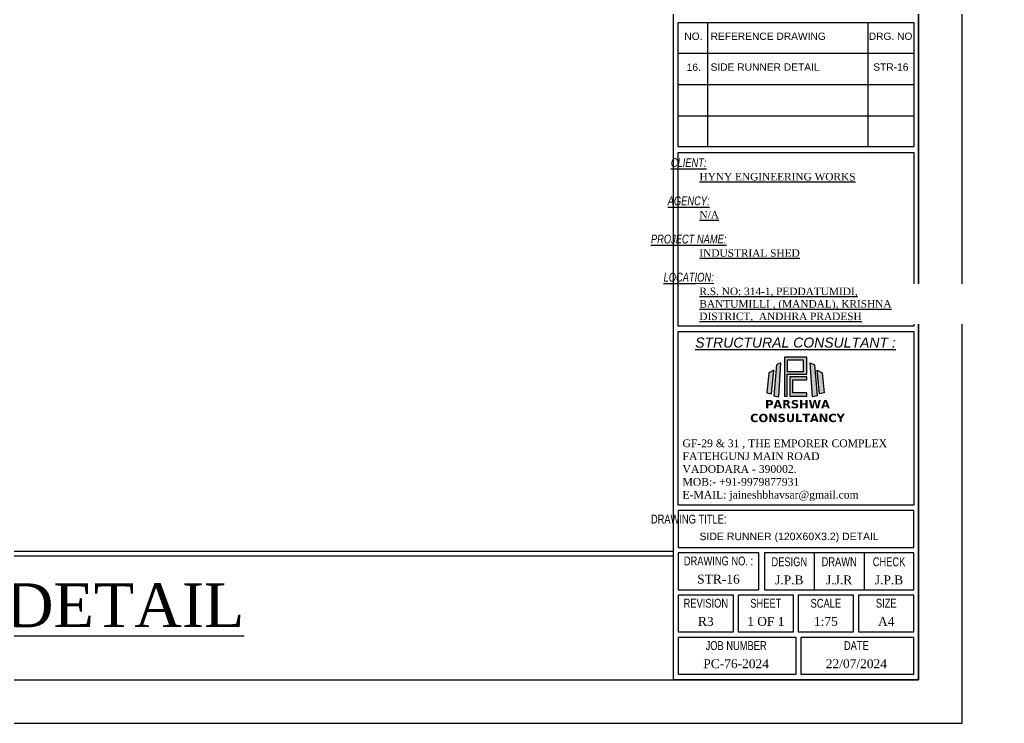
# Model space of a CAD drawing. Header units: millimetres. Extents: x 3470347 to 5996549, y -3470518 to 17149644.
# Drawn here: x 5024000 to 5058070, y 6765699 to 6790041 of the extents above; entities that cross this region are included whole.
import ezdxf

# ---------------------------------------------------------------- set-up
doc = ezdxf.new("R2010")
doc.units = ezdxf.units.MM
doc.header["$MEASUREMENT"] = 0
doc.layers.get('0').update_dxf_attribs({"linetype": 'CONTINUOUS', "lineweight": 25})
doc.layers.add('SHEET', color=7, linetype='CONTINUOUS', lineweight=15)
doc.layers.add('STR TEX', color=4, linetype='CONTINUOUS')
doc.styles.add('Arial', font='arial.ttf', dxfattribs={"height": 0.2})
doc.styles.add('JAINIL', font='times.ttf')
doc.styles.get("Standard").update_dxf_attribs({"font": ''})
doc.styles.add('TEXT3', font='geniso.shx')
doc.styles.add('TEXT3 0.75NA', font='geniso.shx', dxfattribs={"width": 0.75})
doc.styles.get('Standard').set_extended_font_data('AR CENA')

# ---------------------------------------------------------------- blocks, each defined once
blk = doc.blocks.new('Q')
at = {"linetype": 'Continuous', "ltscale": 0.5}
h = blk.add_hatch(color=152, dxfattribs=at)
h.dxf.hatch_style = 1
h.paths.add_polyline_path([(9.79, 19.18), (9.79, 9.76), (10.5, 9.76), (10.5, 15.05), (15.19, 15.05), (15.19, 19.18)])
h.paths.add_polyline_path([(10.5, 18.5), (10.5, 15.72), (14.45, 15.72), (14.45, 18.5)], flags=16)
h = blk.add_hatch(color=10, dxfattribs=at)
h.dxf.hatch_style = 1
h.paths.add_polyline_path([(7.87, 17.31), (7.27, 9.83), (8.41, 9.62), (8.96, 17.82)])
h.paths.add_polyline_path([(17.1, 17.31), (17.7, 9.83), (16.56, 9.62), (16.01, 17.82)])
h = blk.add_hatch(color=152, dxfattribs=at)
h.dxf.hatch_style = 1
h.paths.add_polyline_path([(6.07, 15.37), (5.53, 10.52), (6.67, 10.29), (7.27, 16.02)])
h.paths.add_polyline_path([(18.9, 15.37), (19.44, 10.52), (18.3, 10.29), (17.7, 16.02)])
h = blk.add_hatch(color=152, dxfattribs=at)
h.dxf.hatch_style = 1
h.paths.add_polyline_path([(11.15, 14.43), (11.15, 9.76), (15.19, 9.76), (15.19, 10.52), (11.87, 10.52), (11.87, 13.69), (15.19, 13.69), (15.19, 14.43)])
at = {"color": 152, "linetype": 'Continuous'}
for points in [[(9.79, 19.18), (9.79, 9.76), (10.5, 9.76), (10.5, 15.05), (15.19, 15.05), (15.19, 19.18), (9.79, 19.18)], [(10.5, 18.5), (10.5, 15.72), (14.45, 15.72), (14.45, 18.5), (10.5, 18.5)], [(6.07, 15.37), (5.53, 10.52), (6.67, 10.29), (7.27, 16.02), (6.07, 15.37)], [(11.15, 14.43), (11.15, 9.76), (15.19, 9.76), (15.19, 10.52), (11.87, 10.52), (11.87, 13.69), (15.19, 13.69), (15.19, 14.43), (11.15, 14.43)], [(18.9, 15.37), (19.44, 10.52), (18.3, 10.29), (17.7, 16.02), (18.9, 15.37)]]:
    blk.add_lwpolyline(points, dxfattribs=at)
at = {"color": 10, "linetype": 'Continuous'}
for points in [[(7.87, 17.31), (7.27, 9.83), (8.41, 9.62), (8.96, 17.82), (7.87, 17.31)], [(17.1, 17.31), (17.7, 9.83), (16.56, 9.62), (16.01, 17.82), (17.1, 17.31)]]:
    blk.add_lwpolyline(points, dxfattribs=at)
at = {"linetype": 'Continuous', "insert": (1.32, 8.82), "char_height": 2, "attachment_point": 1}
blk.add_mtext_dynamic_manual_height_columns('\\pxqc;{\\fVerdana|b1|i0|c0|p34;\\C152;PARSHWA\\PCONSULTANCY }', width=23.282, gutter_width=1, heights=[6.3], dxfattribs=at)

msp = doc.modelspace()

# ---------------------------------------------------------------- linework, layer by layer
at = {"lineweight": 25}
for p, q in [((5047797.43, 6789944.54, 0), (5047797.43, 6785638.91, 0)), ((5053344.42, 6789944.54, 0), (5053344.42, 6785638.91, 0)), ((5046783.3, 6788880.18, 0), (5054942.59, 6788880.18, 0)), ((5046783.3, 6787799.75, 0), (5054942.59, 6787799.75, 0)), ((5046783.3, 6786719.33, 0), (5054942.59, 6786719.33, 0)), ((4979079.49, 6771653.92, 0), (5046622.45, 6771653.92, 0)), ((4979079.49, 6771487.38, 0), (5046622.45, 6771487.38, 0)), ((5051493.64, 6771592.32, 0), (5051493.64, 6770321.55, 0)), ((5053218.12, 6771592.32, 0), (5053218.12, 6770321.55, 0))]:
    msp.add_line(p, q, dxfattribs=at)
at = {"color": 192, "lineweight": 25, "elevation": 0}
msp.add_lwpolyline([(4977574.06, 6765698.7), (5056608.88, 6765698.7), (5056608.88, 6821581.96), (4977574.06, 6821581.96)], close=True, dxfattribs=at)
at = {"lineweight": 25, "elevation": 0}
for points in [[(5046622.45, 6792475.13), (5055103.45, 6792475.13), (5055103.45, 6767201.3), (5046622.45, 6767201.3)], [(5046783.3, 6789944.54), (5054942.59, 6789944.54), (5054942.59, 6785638.91), (5046783.3, 6785638.91)], [(5054942.59, 6779443.9), (5046783.3, 6779443.9), (5046783.3, 6785446.01), (5054942.59, 6785446.01)], [(5054942.59, 6773248.89), (5046783.3, 6773248.89), (5046783.3, 6779251), (5054942.59, 6779251)], [(5046783.3, 6771785.22), (5054942.59, 6771785.22), (5054942.59, 6773055.99), (5046783.3, 6773055.99)], [(5046783.3, 6770321.55), (5049576.26, 6770321.55), (5049576.26, 6771592.32), (5046783.3, 6771592.32)], [(5049769.16, 6770321.55), (5054942.59, 6770321.55), (5054942.59, 6771592.32), (5049769.16, 6771592.32)], [(5046783.3, 6768857.87), (5048699.02, 6768857.87), (5048699.02, 6770128.65), (5046783.3, 6770128.65)], [(5048859.88, 6768857.87), (5050775.6, 6768857.87), (5050775.6, 6770128.65), (5048859.88, 6770128.65)], [(5050936.46, 6768857.87), (5052852.17, 6768857.87), (5052852.17, 6770128.65), (5050936.46, 6770128.65)], [(5053026.88, 6768857.87), (5054942.59, 6768857.87), (5054942.59, 6770128.65), (5053026.88, 6770128.65)], [(5046783.3, 6767394.2), (5050862.95, 6767394.2), (5050862.95, 6768664.97), (5046783.3, 6768664.97)], [(5051023.81, 6767394.2), (5054942.59, 6767394.2), (5054942.59, 6768664.97), (5051023.81, 6768664.97)]]:
    msp.add_lwpolyline(points, close=True, dxfattribs=at)
at = {"layer": 'SHEET', "color": 220, "lineweight": 25, "elevation": 0}
msp.add_lwpolyline([(4979079.49, 6767201.3), (5055103.45, 6767201.3), (5055103.45, 6820079.35), (4979079.49, 6820079.35)], close=True, dxfattribs=at)

# ---------------------------------------------------------------- block references
at = {"lineweight": 25, "xscale": 143.032316609401, "yscale": 143.032316609401, "zscale": 143.032316609401}
msp.add_blockref('Q', (5049059.18, 6775621.49, 0), dxfattribs=at)

# ---------------------------------------------------------------- texts
at = {"lineweight": 25, "attachment_point": 2}
for s, insert, char_height, style in [('\\pxql;{\\farial|b0|i1|c0|p0;\\L\\C1;CLIENT:}', (5047147.92, 6785248.47, 0), 307.3848, 'TEXT3 0.75NA'), ('\\pxql;{\\farial|b0|i1|c0|p0;\\L\\C1;AGENCY:}', (5047147.92, 6783927.37, 0), 307.3848, 'TEXT3 0.75NA'), ('\\pxql;{\\farial|b0|i1|c0|p0;\\L\\C1;PROJECT NAME:}', (5047147.92, 6782606.27, 0), 307.3848, 'TEXT3 0.75NA'), ('\\pxql;{\\farial|b0|i1|c0|p0;\\L\\C1;LOCATION:}', (5047147.92, 6781285.16, 0), 307.3848, 'TEXT3 0.75NA'), ('\\pxqc;{\\farial|b0|i1|c0|p0;\\L\\W1;\\C1;STRUCTURAL CONSULTANT : }', (5050844.98, 6779044.44, 0), 346.6608, 'TEXT3 0.75NA'), ('\\pxql;{\\farial|b0|i0|c0|p0;\\C1;DRAWING TITLE:}', (5047147.92, 6772916.92, 0), 307.3848, 'TEXT3 0.75NA'), ('\\pxqc;{\\farial|b0|i0|c0|p0;\\C1;DRAWING NO. :}', (5048179.78, 6771468.88, 0), 307.3848, 'TEXT3 0.75NA'), ('\\pxqc;{\\farial|b0|i0|c0|p0;\\C1;DESIGN}', (5050631.4, 6771442.23, 0), 307.3848, 'TEXT3 0.75NA'), ('\\pxqc;{\\farial|b0|i0|c0|p0;\\C1;DRAWN}', (5052355.88, 6771442.23, 0), 307.3848, 'TEXT3 0.75NA'), ('\\pxqc;{\\farial|b0|i0|c0|p0;\\C1;CHECK}', (5054080.36, 6771442.23, 0), 307.3848, 'TEXT3 0.75NA'), ('\\pxqc;{\\C22;STR-16}', (5048179.78, 6770840.9, 0), 307.3848, 'JAINIL'), ('\\pxqc;{\\C22;J.P.B}', (5050631.4, 6770814.25, 0), 307.3848, 'JAINIL'), ('\\pxqc;{\\C22;J.J.R}', (5052355.88, 6770814.25, 0), 307.3848, 'JAINIL'), ('\\pxqc;{\\C22;J.P.B}', (5054080.36, 6770814.25, 0), 307.3848, 'JAINIL'), ('\\pxqc;{\\farial|b0|i0|c0|p0;\\C1;REVISION}', (5047741.16, 6770005.2, 0), 307.3848, 'TEXT3 0.75NA'), ('\\pxqc;{\\farial|b0|i0|c0|p0;\\C1;SHEET}', (5049817.74, 6770005.2, 0), 307.3848, 'TEXT3 0.75NA'), ('\\pxqc;{\\farial|b0|i0|c0|p0;\\C1;SCALE}', (5051894.32, 6770005.2, 0), 307.3848, 'TEXT3 0.75NA'), ('\\pxqc;{\\farial|b0|i0|c0|p0;\\C1;SIZE}', (5053984.74, 6770005.2, 0), 307.3848, 'TEXT3 0.75NA'), ('\\pxqc;{\\C22;R3}', (5047741.16, 6769377.22, 0), 307.3848, 'JAINIL'), ('\\pxqc;{\\C22;1 OF 1}', (5049817.74, 6769377.22, 0), 307.3848, 'JAINIL'), ('\\pxqc;{\\C22;1:75}', (5051894.32, 6769377.22, 0), 307.3848, 'JAINIL'), ('\\pxqc;{\\C22;A4}', (5053984.74, 6769377.22, 0), 307.3848, 'JAINIL'), ('\\pxqc;{\\farial|b0|i0|c0|p0;\\C1;JOB NUMBER}', (5048790.54, 6768541.53, 0), 307.3848, 'TEXT3 0.75NA'), ('\\pxqc;{\\farial|b0|i0|c0|p0;\\C1;DATE}', (5052950.61, 6768541.53, 0), 307.3848, 'TEXT3 0.75NA'), ('\\pxqc;{\\C22;PC-76-2024', (5048790.54, 6767913.55, 0), 307.3848, 'JAINIL'), ('\\pxqc;{\\C22;22/07/2024}', (5052950.61, 6767913.55, 0), 307.3848, 'JAINIL')]:
    msp.add_mtext(s, dxfattribs=dict(at, insert=insert, char_height=char_height, style=style))
at = {"lineweight": 25, "attachment_point": 1, "style": 'TEXT3'}
for s, insert, char_height, width in [('{\\ftimes new roman|b0|i0|c0|p0;\\LHYNY ENGINEERING WORKS}', (5047522.58, 6784739.47, 0), 259.4164, 70888.6624), ('{\\ftimes new roman|b0|i0|c0|p0;\\LN/A}', (5047522.58, 6783418.36, 0), 259.4164, 70888.6624), ('{\\ftimes new roman|b0|i0|c0|p0;\\LINDUSTRIAL SHED}', (5047519.06, 6782097.09, 0), 259.4164, 70888.6624), ('{\\ftimes new roman|b0|i0|c0|p0;GF-29 & 31 , THE EMPORER COMPLEX\\PFATEHGUNJ MAIN ROAD\\PVADODARA - 390002.\\PMOB:- +91-9979877931\\PE-MAIL: jaineshbhavsar@gmail.com}', (5046934.66, 6775518.41, 0), 266.5228, 72830.5616), ('{\\farial|b0|i0|c0|p0;\\C22;SIDE RUNNER (120X60X3.2) DETAIL }', (5047522.58, 6772294.24, 0), 259.4164, 6195.6141)]:
    msp.add_mtext(s, dxfattribs=dict(at, insert=insert, char_height=char_height, width=width))
at = {"color": 7, "lineweight": 25, "insert": (5012850.97, 6769535.96, 0), "char_height": 1513.4401, "width": 62307.8455, "attachment_point": 5, "style": 'Arial'}
msp.add_mtext('{\\ftimes new roman|b0|i0|c0|p0;\\LSIDE RUNNER (120X60X3.2) DETAIL}', dxfattribs=at)
at = {"layer": 'STR TEX', "color": 6, "lineweight": 25, "char_height": 252.9656, "attachment_point": 4, "style": 'JAINIL'}
for s, insert in [('\\pxql;{\\farial|b0|i0|c0|p0;\\C31;NO.}', (5046997.37, 6789466.4, 0)), ('\\pxql;{\\farial|b0|i0|c0|p0;\\C31;REFERENCE DRAWING}', (5047906.66, 6789466.4, 0)), ('\\pxql;{\\farial|b0|i0|c0|p0;\\C31;DRG. NO.}', (5053378.27, 6789466.4, 0)), ('\\pxql;{\\farial|b0|i0|c0|p0;\\C22;16.}', (5047078.78, 6788394.01, 0)), ('\\pxql;{\\farial|b0|i0|c0|p0;\\C22;SIDE RUNNER DETAIL}', (5047906.66, 6788402.04, 0)), ('\\pxql;{\\farial|b0|i0|c0|p0;\\C22;STR-16}', (5053535.25, 6788402.04, 0))]:
    msp.add_mtext(s, dxfattribs=dict(at, insert=insert))

# ---------------------------------------------------------------- next in the draw order: texts
at = {"lineweight": 25, "insert": (5047518.69, 6780772.26, 0), "char_height": 259.4164, "width": 70888.6624, "attachment_point": 1, "style": 'TEXT3', "bg_fill": 2}
msp.add_mtext('{\\ftimes new roman|b0|i0|c0|p0;\\LR.S. NO: 314-1, PEDDATUMIDI,\\PBANTUMILLI , (MANDAL), KRISHNA\\PDISTRICT,  ANDHRA PRADESH}', dxfattribs=at)

doc.saveas('drawing.dxf')
